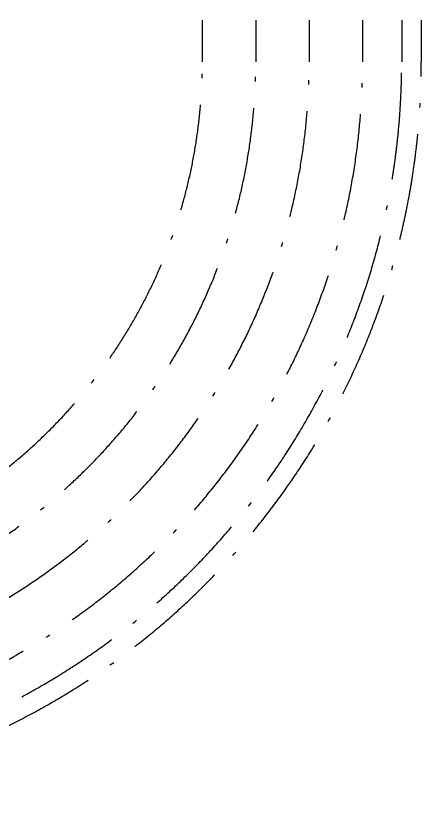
# Model space of a CAD drawing. Header units: millimetres. Extents: x -46731 to -19574, y -35129 to 2508.
# Drawn here: x -33153 to -28597, y -35129 to -26316 of the extents above; entities that cross this region are included whole.
import ezdxf

# ---------------------------------------------------------------- set-up
doc = ezdxf.new("R2010")
doc.units = ezdxf.units.MM
doc.linetypes.add('ACAD_ISO10W100', pattern=[18.5, 12, -3, 0.5, -3])
doc.layers.add('100 noprint', color=1, linetype='Continuous', plot=False)

msp = doc.modelspace()

# ---------------------------------------------------------------- linework, layer by layer
at = {"layer": '100 noprint', "color": 1, "linetype": 'ACAD_ISO10W100', "lineweight": -2, "ltscale": 100}
for points in [[(-28597.208, -20814.086), (-28597.208, -26834.201, -1), (-45186.685, -26834.201)], [(-28817.208, -20814.086), (-28817.208, -26834.201, -1), (-44966.685, -26834.201)], [(-29257.208, -20814.086), (-29257.208, -26834.201, -1), (-44526.685, -26834.201)], [(-29857.208, -20814.086), (-29857.208, -26834.201, -1), (-43926.685, -26834.201)], [(-30457.208, -20814.086), (-30457.208, -26834.201, -1), (-43326.685, -26834.201)], [(-31057.208, -20814.086), (-31057.208, -26834.201, -1), (-42726.685, -26834.201)]]:
    msp.add_lwpolyline(points, format="xyb", dxfattribs=at)

doc.saveas('drawing.dxf')
